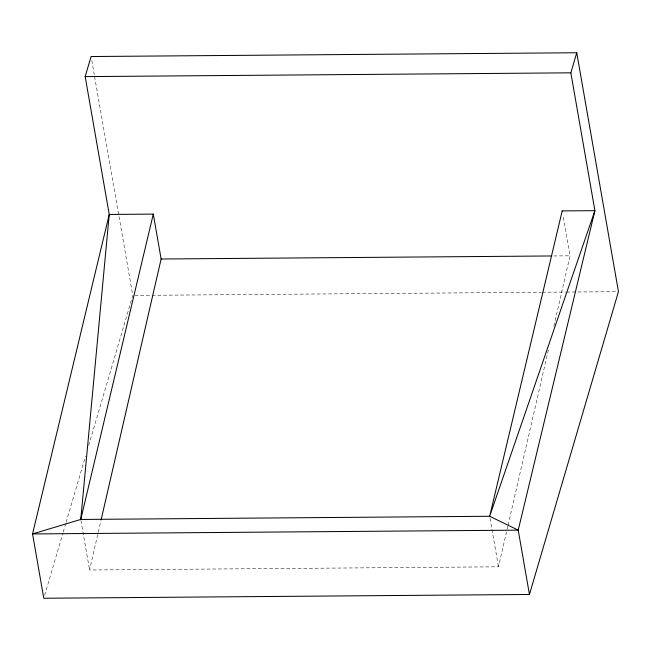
<?xml version="1.0" encoding="UTF-8"?>
<svg xmlns="http://www.w3.org/2000/svg" width="651" height="651" viewBox="0 0 651 651"><rect width="100%" height="100%" fill="white"/><g stroke="black" fill="none" stroke-linecap="round" stroke-linejoin="round"><path stroke-width="0.49" stroke-dasharray="3.25 2.44" d="M507.829 526.203L498.487 566.809L89.578 569.991L100.97 520.475M508.057 525.211L548.622 348.92M553.863 326.143L570.04 255.819L562.903 214.911M44.634 595.331L62.952 533.014M63.237 532.038L65.816 523.282M66.101 522.305L85.558 456.091M88.707 445.382L132.78 295.44M553.806 255.949L570.04 255.819M134.814 295.424L151.073 295.294M152.09 295.285L541.233 292.258M542.25 292.25L565.613 292.063M566.63 292.055L616.416 291.672M490.016 518.253L498.487 566.809M91.783 60.527L94.403 75.524M94.574 76.525L132.609 294.439M80.936 520.45L89.578 569.991"/><path stroke-width="0.98" d="M101.198 519.482L161.131 259.008L153.294 214.106L109.238 214.448L32.55 533.934L43.78 598.253L529.442 594.469L618.45 291.656L576.753 52.747L91.083 56.531L85.183 76.615L109.238 214.448L80.757 519.457L32.55 533.934L518.22 530.15L594.908 210.664L570.854 72.831L576.753 52.747M153.294 214.106L80.757 519.457L489.666 516.276L518.22 530.15L529.442 594.469M85.183 76.615L570.854 72.831M161.131 259.008L551.779 255.965M562.204 210.916L489.666 516.276L594.908 210.664L562.204 210.916"/></g></svg>
